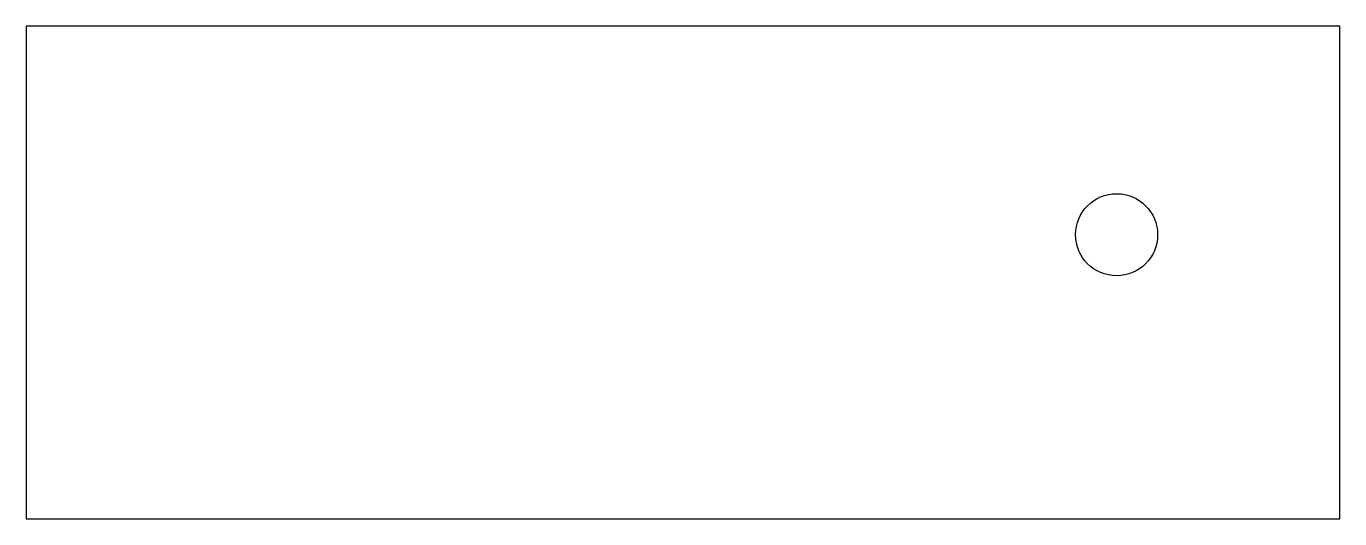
# Model space of a CAD drawing. Header units: inches. Extents: x 0 to 16, y 0 to 6.
import ezdxf

# ---------------------------------------------------------------- set-up
doc = ezdxf.new("R2010")
doc.units = ezdxf.units.IN
doc.header["$MEASUREMENT"] = 0

msp = doc.modelspace()

# ---------------------------------------------------------------- linework, layer by layer
msp.add_lwpolyline([(0, 0), (16, 0), (16, 6), (0, 6)], close=True)
msp.add_circle((13.282, 3.46), 0.5)

doc.saveas('drawing.dxf')
